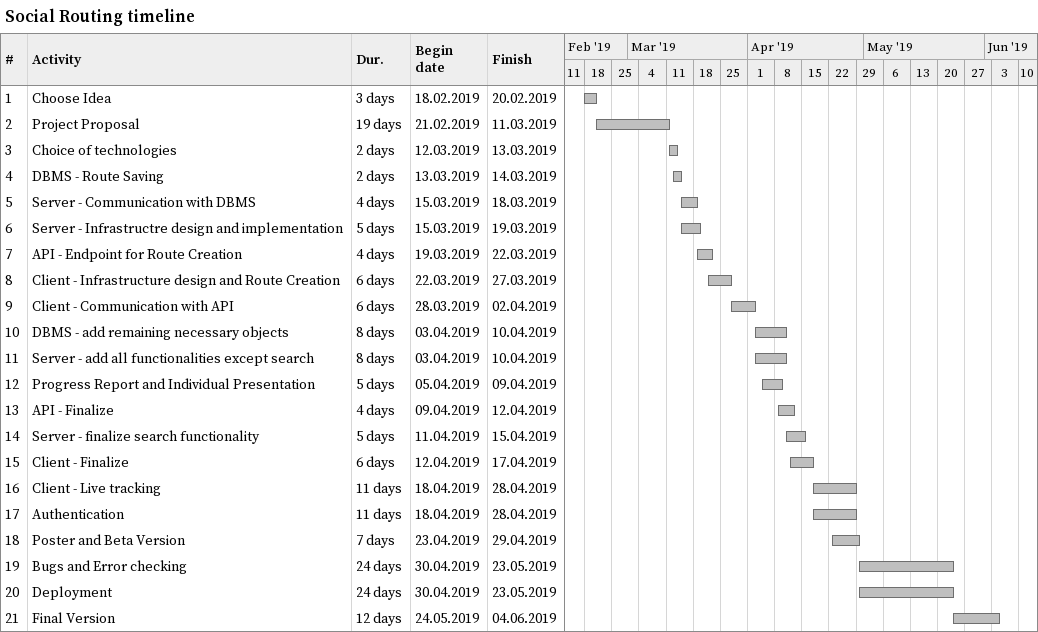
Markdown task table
Social Routing timeline

| ID | Task | Duration | Start | Finish |
|---|---|---|---|---|
| 1 | Choose Idea | 3d | 2019-02-18 | 2019-02-20 |
| 2 | Project Proposal | 19d | 2019-02-21 | 2019-03-11 |
| 3 | Choice of technologies | 2d | 2019-03-12 | 2019-03-13 |
| 4 | DBMS - Route Saving | 2d | 2019-03-13 | 2019-03-14 |
| 5 | Server - Communication with DBMS | 4d | 2019-03-15 | 2019-03-18 |
| 6 | Server - Infrastructre design and implementation | 5d | 2019-03-15 | 2019-03-19 |
| 7 | API - Endpoint for Route Creation | 4d | 2019-03-19 | 2019-03-22 |
| 8 | Client - Infrastructure design and Route Creation | 6d | 2019-03-22 | 2019-03-27 |
| 9 | Client - Communication with API | 6d | 2019-03-28 | 2019-04-02 |
| 10 | DBMS - add remaining necessary objects | 8d | 2019-04-03 | 2019-04-10 |
| 11 | Server - add all functionalities except search | 8d | 2019-04-03 | 2019-04-10 |
| 12 | Progress Report and Individual Presentation | 5d | 2019-04-05 | 2019-04-09 |
| 13 | API - Finalize | 4d | 2019-04-09 | 2019-04-12 |
| 14 | Server - finalize search functionality | 5d | 2019-04-11 | 2019-04-15 |
| 15 | Client - Finalize | 6d | 2019-04-12 | 2019-04-17 |
| 16 | Client - Live tracking | 11d | 2019-04-18 | 2019-04-28 |
| 17 | Authentication | 11d | 2019-04-18 | 2019-04-28 |
| 18 | Poster and Beta Version | 7d | 2019-04-23 | 2019-04-29 |
| 19 | Bugs and Error checking | 24d | 2019-04-30 | 2019-05-23 |
| 20 | Deployment | 24d | 2019-04-30 | 2019-05-23 |
| 21 | Final Version | 12d | 2019-05-24 | 2019-06-04 |
